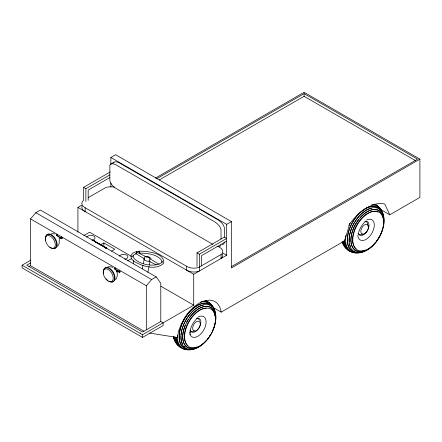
<?xml version="1.0" encoding="UTF-8"?>
<svg xmlns="http://www.w3.org/2000/svg" width="442" height="442" viewBox="0 0 442 442"><rect width="100%" height="100%" fill="white"/><g stroke="black" fill="none" stroke-linecap="round" stroke-linejoin="round"><path stroke-width="0.66" d="M95.676 242.039L96.058 242.238M130.959 256.675C130.832 254.073 133.379 252.526 135.545 251.868M143.932 259.371L144.352 257.216M156.313 264.868L149.142 261.332L149.495 259.526L150.667 259.178L159.059 264.244M149.899 258.62L149.877 257.896L149.219 257.366L146.385 256.808M142.258 268.73L142.943 265.377M143.357 263.366L144.18 259.344M147.827 272.405L149.059 266.371M149.335 265.029L150.02 261.675M221 245.034C220.569 246.735 218.42 246.851 217.028 246.409M358.644 232.481C359.915 228.006 362.451 223.895 366.031 220.895M57.593 246.437L59.184 243.487L59.245 239.221M115.489 279.863C117.345 277.443 117.92 274.117 116.666 271.294M113.285 163.048C114.821 160.612 118.252 162.192 120.141 163.352L217.392 219.503C220.503 221.26 223.387 223.995 224.337 227.531L224.337 237.116L197.01 252.896L197.01 266.333M95.715 242.509L95.903 242.078M97.207 242.697L97.793 243.448M101.638 245.255L102.196 246.045M101.853 245.382L102.45 246.122M106.627 248.608L106.113 247.769L106.627 248.608L105.627 248.028M143.932 331.163L30.526 265.686L30.526 218.906L35.846 212.701L40.421 210.06L156.214 276.913L160.789 283.256L160.789 321.505L142.545 332.041L26.747 265.183L30.526 263.007M146.324 329.859L146.324 285.759L151.645 279.554L156.214 276.913M197.839 317.759C193.474 321.45 190.491 326.804 189.927 332.522L189.988 332.086L190.126 334.804M139.457 253.001L139.164 253.183A1 0.558 83.9 0 0 139.567 251.99A1 0.558 83.9 0 0 138.782 251.249M110.273 171.949L83.538 187.386L83.538 200.32L83.118 200.674A9.741 5.624 0 0 0 85.168 207.734L186.491 266.233A9.741 5.624 0 0 0 198.723 267.416L221.475 254.283A9.741 5.624 0 0 0 219.425 247.216L218.315 246.575M114.097 162.137L110.76 164.065L109.854 165.291L109.854 180.866C110.804 184.402 113.688 187.143 116.799 188.9L212.856 244.36M57.675 236.398L59.316 237.26L59.261 237.895M115.572 269.824L117.213 270.686L117.158 271.322M110.87 164.214L110.87 157.496L115.644 154.739L231.442 221.591L231.442 267.946L419.9 159.142L419.9 197.397L389.772 214.795L379.623 208.933M83.538 187.386L85.864 188.728L109.854 174.877M109.854 177.562L88.19 190.071L88.19 200.32M88.218 197.618L105.87 187.535A9.741 5.624 0 0 1 114.506 187.215M77.93 232.138L77.93 207.414L81.858 205.149M155.601 178.027L304.107 92.29L419.9 159.142M156.772 178.69L304.107 93.632L417.574 159.142L231.47 266.587M159.159 179.999L304.107 96.312L415.784 160.789M61.002 237.442L61.466 237.708A0.619 0.359 60 0 1 61.902 238.47A0.619 0.359 60 0 1 61.466 238.719L61.002 238.453L61.002 237.442L61.841 237.487A0.619 0.359 60 0 1 62.278 238.249A0.619 0.359 60 0 1 61.841 238.503M61.002 237.951L61.377 237.73L61.377 236.719M61.002 238.453L61.377 238.238L61.377 238.746M160.789 321.505L163.115 322.848L163.115 325.533L142.545 337.406L22.1 267.869L22.1 265.183L30.912 260.095M28.907 266.625L30.526 265.686M83.847 235.52L89.582 232.21L131.622 256.482M100.638 244.802L103.864 242.94L114.821 249.266L111.594 251.128M127.666 260.819L131.683 258.504M118.898 270.869L119.738 270.918A0.619 0.359 60 0 1 120.174 271.675A0.619 0.359 60 0 1 119.738 271.929L118.898 271.88L118.898 270.869L119.362 271.134A0.619 0.359 60 0 1 119.799 271.896A0.619 0.359 60 0 1 119.362 272.15L118.898 271.88M118.898 271.377L119.279 271.156L119.279 270.145M110.87 157.496L226.663 224.348L231.442 221.591M197.01 252.896L199.336 254.238L226.663 238.459L224.337 237.116M226.663 241.144L201.662 255.581L201.662 265.83M77.93 207.414L193.723 274.272L226.663 255.255L226.663 224.348M22.1 265.183L142.545 334.721L193.723 305.173L193.723 274.272M213.414 307.654L221.177 312.129L344.6 240.873L349.633 224.243L350.81 222.503A43.095 24.879 -60 0 1 367.169 207.558C372.479 204.762 378.744 202.375 384.767 204.011L389.772 214.795M136.318 253.697L134.114 254.669L132.998 255.835L133.213 255.421L132.915 256.957L132.871 256.487C136.683 264.415 155.534 268.123 162.065 262.222L161.849 262.642L162.148 261.106L162.192 261.576C159.087 254.581 147.087 252.868 139.147 253.183M144.65 256.918L146.611 256.542L149.192 257.045M110.76 164.065L112.914 163.739L115.787 164.7L214.05 221.431C217.16 223.188 220.044 225.928 221 229.464L221 239.045M138.683 251.271L139.335 251.432L139.633 252.1M136.108 251.879L139.175 251.294M135.755 253.686L135.898 253.658A1.006 0.762 70.1 0 0 136.854 253.139A1.006 0.762 70.1 0 0 136.258 251.852L145.816 256.57M149.142 261.332L149.81 261.205M222.099 244.697L223.912 243.945L224.337 241.995M105.097 247.343L105.417 247.658A15.404 8.895 -60 0 0 105.434 247.835M106.218 248.023L106.329 248.177M138.921 251.194C146.098 251.028 164.838 252.553 163.761 263.128C156.076 270.874 142.009 266.195 133.865 261.25M146.346 257.023L146.893 257.001M107.914 266.747L111.268 266.846L112.693 267.41M51.532 233.304L54.797 233.978M149.683 333.08L177.259 337.489L178.678 330.859L181.231 324.124L184.778 317.649A31.443 18.155 -60 0 1 204.403 300.88L209.304 300.14A31.443 18.155 -60 0 1 221.177 312.129M105.163 247.387L105.389 247.625L104.837 247.183M96.096 242.199L96.439 242.443M96.958 242.735L96.223 242.349M100.87 244.846L101.207 245.177M148.103 257.172L148.678 257.355M94.5 241.161L94.842 241.465M105.539 247.603L105.92 247.807M222.768 253.006L226.663 255.255M92.698 240.012L106.174 247.796M94.163 241.012L94.483 241.238L94.24 241.028M95.511 241.835L95.826 242.122M96.881 242.625L97.284 242.967M97.356 242.901L97.102 242.862M104.489 246.979L104.876 247.349M98.721 243.802L100.395 244.769M103.71 246.68L104.87 247.299L104.572 247.084M105.931 247.962L107.041 248.603M94.4 241.448L94.356 241.42A15.404 8.895 -60 0 0 94.417 241.625M105.666 247.979L106.666 248.559M35.846 212.701L151.645 279.554M160.899 286.223L193.723 305.173M30.526 218.906L146.324 285.759M57.195 235.243L56.736 234.978A0.619 0.359 60 0 0 56.311 235.371M56.974 235.575L60.167 237.415L60.167 238.735L59.101 238.122M114.87 269.001L118.064 270.841L118.064 272.161L116.467 271.244M135.898 253.658L144.291 258.719M149.181 257.581L149.948 258.377M150.49 257.747L151.031 258.526M131.893 259.222L133.722 261.123M61.289 238.465C62.582 239.172 60.858 236.763 61.217 238.354M94.03 240.851L94.317 241.161M95.726 241.956L95.92 242.177A15.404 8.895 -60 0 0 96.025 242.398M100.522 244.636L100.925 245.211M56.979 235.343L56.559 235.033L56.399 235.393M131.782 259.034L130.948 256.918M114.97 269.001L114.456 268.46L114.329 268.94M304.107 93.632L304.107 96.312M221.055 254.631L221.055 258.493L221.475 258.139A9.741 5.624 0 0 0 222.497 253.973M199.336 254.238L199.336 271.029L198.723 271.272A9.741 5.624 0 0 1 187.552 270.697L186.491 270.09L186.491 266.233M142.545 334.721L142.545 337.406M140.219 332.876L140.219 333.378M133.401 260.647L133.401 263.786M119.279 271.664L119.279 272.173M115.467 267.946L115.467 268.454L115.008 268.183A0.619 0.359 60 0 0 114.583 268.581M115.091 269.178L114.633 268.404A0.619 0.359 60 0 0 114.207 268.537M110.87 183.027L110.87 187.054M103.864 242.94L103.864 246.968M85.864 188.728L85.864 201.491M85.168 207.734L85.168 211.596A9.741 5.624 0 0 1 82.041 206.132M57.571 234.52L57.571 235.022L57.112 234.757A0.619 0.359 60 0 0 56.731 235.299M86.593 237.21A4.315 2.492 0 0 1 93.809 236.094A4.315 2.492 0 0 1 91.875 240.26M119.456 256.183A4.315 2.492 0 0 1 126.672 255.067A4.315 2.492 0 0 1 124.738 259.239M103.4 271.67A7.873 4.547 60 0 1 108.97 268.454A7.873 4.547 60 0 1 114.539 278.095A7.873 4.547 60 0 1 108.97 281.311M108.097 280.731A7.873 4.547 60 0 1 106.058 278.681M103.677 273.813A7.873 4.547 60 0 1 103.422 272.178M103.92 269.504A8.061 4.658 60 0 1 110.528 268.913A8.061 4.658 60 0 1 115.008 278.631A8.061 4.658 60 0 1 109.34 281.25M45.504 238.244A7.873 4.547 60 0 1 51.073 235.028A7.873 4.547 60 0 1 56.642 244.669A7.873 4.547 60 0 1 51.073 247.885M50.637 247.614A7.873 4.547 60 0 1 49.769 246.956M45.78 240.387A7.873 4.547 60 0 1 45.52 238.752M47.371 244.874A7.094 4.094 60 0 1 48.161 235.415A7.094 4.094 60 0 1 55.327 245.089A7.094 4.094 60 0 1 47.697 245.316M46.023 236.078A8.061 4.658 60 0 1 55.477 238.912A8.061 4.658 60 0 1 53.206 248.52M189.419 317.588A22.851 13.194 -60 0 1 214.895 315.964M197.016 346.898A22.851 13.194 -60 0 1 182.695 335.903M182.728 335.191A22.851 13.194 -60 0 1 183.43 330.594M183.596 329.925A22.851 13.194 -60 0 1 185.242 325.08M186.646 322.102A22.851 13.194 -60 0 1 188.314 319.229M180.833 346.683A25.857 14.929 -60 0 1 176.491 337.29M202.033 301.35A25.857 14.929 -60 0 1 207.491 302.45M205.397 300.781A26.713 15.426 -60 0 1 211.768 305.671M185.27 349.279A26.713 15.426 -60 0 1 175.894 337.334M200.475 302.179A26.415 15.249 -60 0 1 214.392 311.107M189.85 349.616A26.415 15.249 -60 0 1 177.375 335.528M185.088 347.058A24.05 13.884 -60 0 1 184.176 346.246M182.662 344.169A24.05 13.884 -60 0 1 180.988 336.423M181.038 335.119A24.05 13.884 -60 0 1 203.629 305.041M187.027 348.832A24.973 14.42 -60 0 1 184.64 318.804A24.973 14.42 -60 0 1 211.779 306.555M205.353 300.483A26.619 15.371 -60 0 1 208.58 302.538M180.861 347.622A26.619 15.371 -60 0 1 174.667 336.914M195.883 348.152A25.741 14.862 -60 0 1 179.065 336.688A25.741 14.862 -60 0 1 196.265 305.997A25.741 14.862 -60 0 1 215.337 313.439M200.591 316.157A11.68 6.746 -60 0 1 203.43 330.544A11.68 6.746 -60 0 1 189.85 333.727M198.48 316.864A11.68 6.746 -60 0 1 200.077 316.268M187.994 345.716A21.426 12.37 -60 0 1 187.568 323.771A21.426 12.37 -60 0 1 206.331 308.124M205.933 340.865A24.719 14.271 -60 0 1 181.115 340.213A24.719 14.271 -60 0 1 200.607 305.731A24.719 14.271 -60 0 1 214.359 325.964M213.967 327.152A24.719 14.271 -60 0 1 212.801 330.097M210.431 334.682A24.719 14.271 -60 0 1 209.757 335.776M208.685 337.379A24.719 14.271 -60 0 1 207.541 338.926M196.983 318.174A7.315 4.221 -60 0 1 199.392 320.411M194.397 330.815A7.315 4.221 -60 0 1 190.734 331.174M196.767 318.323A7.79 4.497 -60 0 1 199.237 327.539A7.79 4.497 -60 0 1 190.027 330.008M178.12 345.451A26.144 15.094 -60 0 1 173.794 336.611M174.557 339.578A24.133 13.934 -60 0 1 173.452 336.76M176.905 343.655A25.304 14.608 -60 0 1 173.386 336.732M176.203 341.848A25.343 14.63 -60 0 1 174.75 337.561M364.562 213.431A22.851 13.194 -60 0 1 382.91 217.829M365.208 250.034A22.851 13.194 -60 0 1 351.152 243.056M351.053 242.431A22.851 13.194 -60 0 1 356.506 222.365M356.865 221.812A22.851 13.194 -60 0 1 358.799 219.144M360.037 217.663A22.851 13.194 -60 0 1 364.048 213.834M349.025 249.818A25.857 14.929 -60 0 1 344.644 239.757M373.214 204.674A25.857 14.929 -60 0 1 374.49 205.038M374.904 204.292A26.713 15.426 -60 0 1 378.938 207.254M353.462 252.415A26.713 15.426 -60 0 1 344.086 240.47M371.716 204.745A26.415 15.249 -60 0 1 381.623 210.922M358.042 252.752A26.415 15.249 -60 0 1 345.898 235.293M348.81 225.558A26.415 15.249 -60 0 1 349.998 223.083M350.594 246.796A24.05 13.884 -60 0 1 349.6 243.873M349.307 242.067A24.05 13.884 -60 0 1 371.821 208.176M355.219 251.968A24.973 14.42 -60 0 1 353.396 221.006A24.973 14.42 -60 0 1 380.761 210.773M374.777 204.176A26.619 15.371 -60 0 1 376.772 205.674M350.329 251.233A26.619 15.371 -60 0 1 343.114 242.017M364.081 251.294A25.741 14.862 -60 0 1 347.263 240.282A25.741 14.862 -60 0 1 363.672 209.657A25.741 14.862 -60 0 1 383.347 215.326M383.59 217.226A25.741 14.862 -60 0 1 383.662 219.26M366.672 220A11.68 6.746 -60 0 1 374.302 225.414A11.68 6.746 -60 0 1 366.136 239.36A11.68 6.746 -60 0 1 357.799 235.161M356.186 248.852A21.426 12.37 -60 0 1 356.401 225.663A21.426 12.37 -60 0 1 376.23 211.442M376.871 211.607A21.426 12.37 -60 0 1 378.087 212.099M367.971 225.536A5.536 3.193 -60 0 1 368.103 226.624M374.131 244.001A24.719 14.271 -60 0 1 349.39 243.818A24.719 14.271 -60 0 1 367.893 209.287A24.719 14.271 -60 0 1 383.054 227.343M382.551 229.105A24.719 14.271 -60 0 1 381.247 232.652M380.993 233.232A24.719 14.271 -60 0 1 379.888 235.553M379.269 236.697A24.719 14.271 -60 0 1 378.291 238.371M377.949 238.918A24.719 14.271 -60 0 1 376.12 241.559M375.341 242.564A24.719 14.271 -60 0 1 374.534 243.536M365.175 221.315A7.315 4.221 -60 0 1 367.761 224.995M362.589 233.951A7.315 4.221 -60 0 1 358.108 233.547M364.965 221.459A7.79 4.497 -60 0 1 367.429 230.674A7.79 4.497 -60 0 1 358.219 233.144M345.589 247.2A25.304 14.608 -60 0 1 344.185 245.846M343.036 244.155A25.304 14.608 -60 0 1 342.058 241.84M346.313 248.586A26.144 15.094 -60 0 1 342.312 241.713M344.401 244.99A25.343 14.63 -60 0 1 343.241 242.028M98.853 244.183A15.404 8.895 -60 0 1 98.787 243.995M96.632 242.901A15.404 8.895 -60 0 1 96.566 242.713M138.374 251.785A1.022 0.657 79.2 0 1 138.545 251.393M139.678 252.128A1.022 0.657 79.2 0 1 139.501 253.028M138.501 251.758A1 0.558 83.9 0 1 138.561 251.542M149.44 261.112A3.111 1.271 11.6 0 1 145.755 260.719A3.111 1.271 11.6 0 1 144.269 259.023M119.025 271.344C119.29 273.062 120.218 270.963 119.025 271.344M99.456 243.94L99.98 244.769L99.456 243.94M103.229 273.04A7.094 4.094 60 0 0 111.163 281.709A7.094 4.094 60 0 0 110.257 271.206A7.094 4.094 60 0 0 103.229 273.04M202.359 344.583A23.393 13.503 -60 0 0 211.856 307.892A23.393 13.503 -60 0 0 183.701 330.257A23.393 13.503 -60 0 0 202.359 344.583M202.872 343.854A21.818 12.597 -60 0 0 211.729 309.632A21.818 12.597 -60 0 0 185.469 330.494A21.818 12.597 -60 0 0 202.872 343.854M197.458 329.82A5.437 3.138 -60 0 0 199.182 321.406A5.437 3.138 -60 0 0 192.751 327.108A5.437 3.138 -60 0 0 197.458 329.82M370.556 247.719A23.393 13.503 -60 0 0 380.048 211.027A23.393 13.503 -60 0 0 351.893 233.393A23.393 13.503 -60 0 0 370.556 247.719M371.07 246.99A21.818 12.597 -60 0 0 379.927 212.768A21.818 12.597 -60 0 0 353.661 233.63A21.818 12.597 -60 0 0 371.07 246.99M365.65 232.962A5.437 3.138 -60 0 0 367.374 224.542A5.437 3.138 -60 0 0 360.943 230.243A5.437 3.138 -60 0 0 365.65 232.962"/></g></svg>
